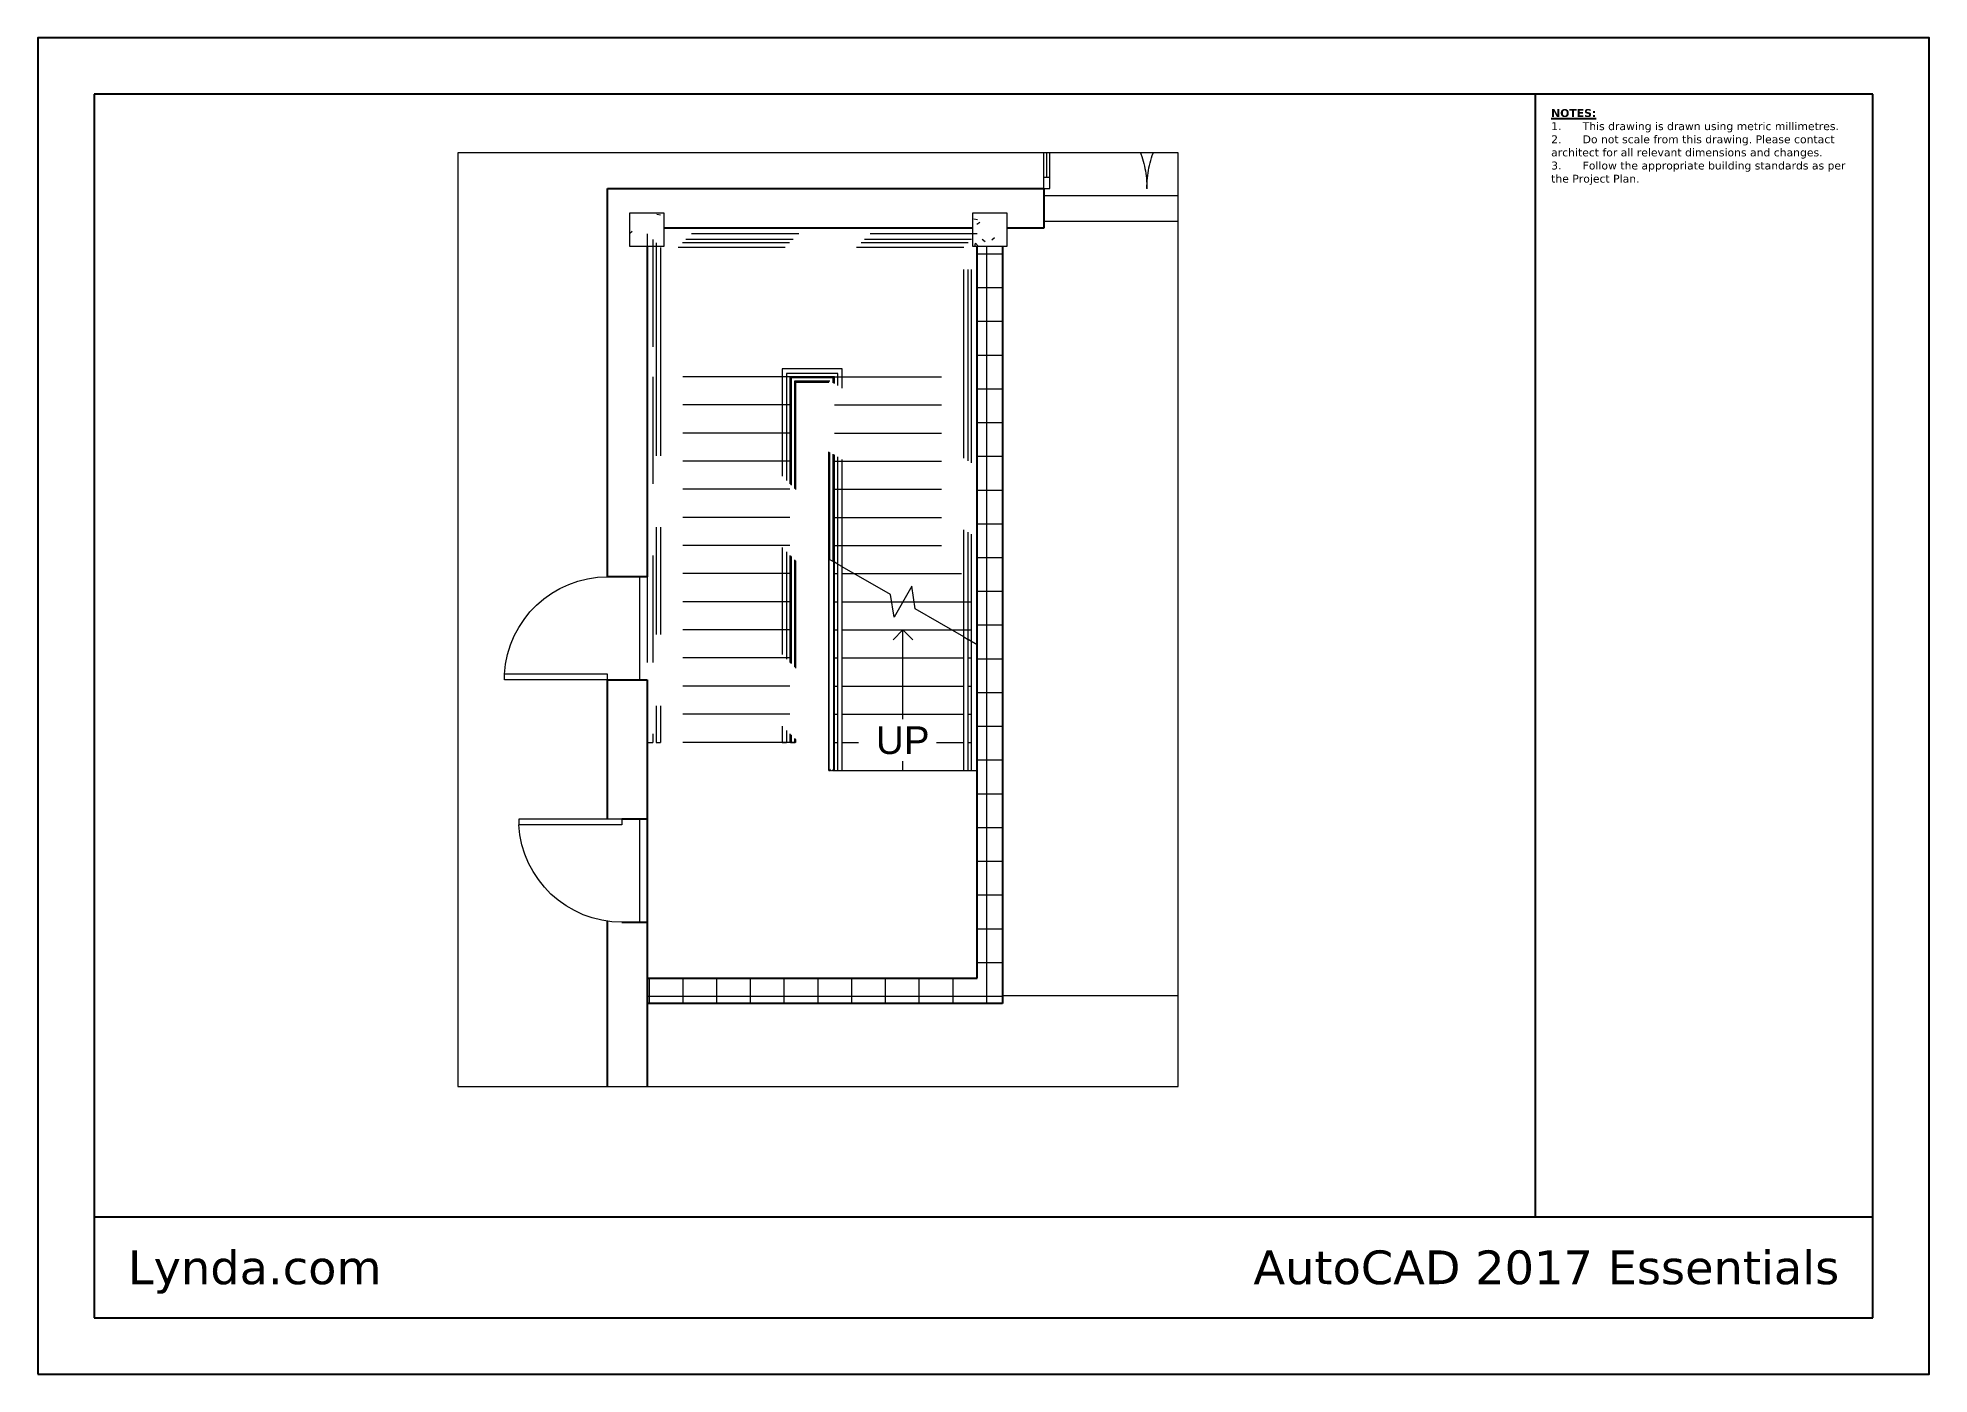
# Paper-space layout 'STAIR A' of a CAD drawing. Header units: millimetres. Extents: x 0 to 841, y 0 to 594.
# The model-space entities are those that its viewports show. They can reach past a viewport. Long polylines and large blocks are cut down to what shows.
import ezdxf
from ezdxf.enums import TextEntityAlignment as Align

# ---------------------------------------------------------------- set-up
doc = ezdxf.new("R2010")
doc.units = ezdxf.units.MM
doc.linetypes.add('Overhead', pattern=[3.96875, 2.38125, -1.5875])
for name, color, linetype, lineweight in [('A-AREA', 32, 'Continuous', 9), ('A-DOOR', 31, 'Continuous', 9), ('A-DOOR-GLAZ', 31, 'Continuous', 18), ('A-FLOR-HRAL', 11, 'Continuous', 9), ('A-FLOR-HRAL-MBND', 50, 'Overhead', 9), ('A-WALL', 113, 'Continuous', 9), ('A-WALL-PATT', 111, 'Continuous', 9), ('S-COLS', 52, 'Continuous', 9), ('S-STRS', 31, 'Continuous', 9), ('S-STRS-ANNO', 31, 'Continuous', 9), ('S-STRS-MBND', 31, 'Overhead', 9), ('S-STRS-TEXT', 31, 'Continuous', 9)]:
    doc.layers.add(name, color=color, linetype=linetype, lineweight=lineweight)
doc.layers.add('TITLEBLOCK', color=30, linetype='Continuous')
doc.layers.add('TITLETEXT', color=30, linetype='Continuous')
doc.layers.add('VIEWPORTS', color=150, linetype='Continuous', plot=False)
doc.styles.add('Arial', font='Arial.ttf', dxfattribs={"height": 245.883234})
doc.styles.add('TRAINING', font='Verdana.ttf')
pattern_1 = [(0, (49973.3, 8098.07), (0, 300), []), (90, (49973.3, 8098.07), (-300, 2e-14), [])]

# ---------------------------------------------------------------- blocks, each defined once
blk = doc.blocks.new('M_Concrete-Square-Column - 300 x 300mm-V24-1st Floor Dimensioned Plan')
at = {"layer": 'S-COLS'}
h = blk.add_hatch(dxfattribs=at)
h.set_pattern_fill('FP_25', color=256, style=0, pattern_type=2)
h.set_pattern_definition([(230, (37702.4, 12214.2), (-728.7365, 63.756), [76.2, -838.2]), (175, (37702.4, 12214.2), (140.972, -764.228), [60.96, -670.56]), (280.451, (37641.7, 12219.54), (-587.77, -700.467), [64.76, -712.36]), (226.184, (37702.4, 12011), (-1084.316, 168.17), [114.3, -1257.3]), (276.636, (37612.1, 12025), (-949.61, -989.71), [97.14, -1068.54]), (171.184, (37702.4, 12011), (-949.62, -989.7), [91.44, -1005.84]), (201, (37600.8, 12061.8), (-606.458, 409.061), [76.2, -838.2]), (146, (37600.8, 12061.8), (-247.208, -736.753), [60.96, -670.56]), (251.451, (37550.3, 12095.9), (-853.668, -327.685), [64.76, -712.36]), (217.5, (37702.43, 12214.23), (-12.3547, -338.2201), [33.528, -628.904, 33.528, -1320.292]), (217.5, (37702.43, 12214.23), (-12.3547, -338.2201), [-695.96, -647.192, 33.528, -639.572]), (187.5, (37702.43, 12214.23), (-267.279, -400.722), [33.528, -354.584, 33.528, -870.204]), (187.5, (37702.43, 12214.23), (-267.279, -400.722), [-421.64, -613.664, 33.528, -223.012]), (147.5, (37929, 12214.23), (-542.3633, 22.9153), [33.528, -220.472, 33.528, -1810.512]), (147.5, (37929, 12214.23), (-542.3633, 22.9153), [-287.528, -758.952, 33.528, -1018.032]), (137.5, (38030.6, 12214.23), (-592.517, -101.707), [33.528, -296.672, 33.528, -492.76, -746.76]), (137.5, (38030.6, 12214.23), (-592.517, -101.707), [-856.488, 33.528, -713.232])])
h.paths.add_polyline_path([(150, 150), (-150, 150), (-150, -150), (150, -150)], flags=0)
for p, q in [((150, 150), (-150, 150)), ((-150, 150), (-150, -150)), ((150, -150), (150, 150)), ((-150, -150), (150, -150))]:
    blk.add_line(p, q, dxfattribs=at)
blk = doc.blocks.new('M_Concrete-Square-Column - 300 x 300mm-V27-1st Floor Dimensioned Plan')
at = {"layer": 'S-COLS'}
h = blk.add_hatch(dxfattribs=at)
h.set_pattern_fill('FP_28', color=256, style=0, pattern_type=2)
h.set_pattern_definition([(230, (40752.4, 12214.2), (-728.7365, 63.756), [76.2, -838.2]), (175, (40752.4, 12214.2), (140.972, -764.228), [60.96, -670.56]), (280.451, (40691.7, 12219.54), (-587.77, -700.467), [64.76, -712.36]), (226.184, (40752.4, 12011), (-1084.316, 168.171), [114.3, -1257.3]), (276.636, (40662.1, 12025), (-949.61, -989.71), [97.14, -1068.54]), (171.184, (40752.4, 12011), (-949.62, -989.7), [91.44, -1005.84]), (201, (40650.8, 12061.8), (-606.458, 409.0606), [76.2, -838.2]), (146, (40650.8, 12061.8), (-247.208, -736.753), [60.96, -670.56]), (251.451, (40600.3, 12095.9), (-853.668, -327.685), [64.76, -712.36]), (217.5, (40752.43, 12214.23), (-12.3547, -338.2201), [33.528, -628.904, 33.528, -1320.292]), (217.5, (40752.43, 12214.23), (-12.3547, -338.2201), [-695.96, -647.192, 33.528, -639.572]), (187.5, (40752.43, 12214.23), (-267.279, -400.722), [33.528, -354.584, 33.528, -870.204]), (187.5, (40752.43, 12214.23), (-267.279, -400.722), [-421.64, -613.664, 33.528, -223.012]), (147.5, (40979, 12214.23), (-542.3633, 22.9153), [33.528, -220.472, 33.528, -1810.512]), (147.5, (40979, 12214.23), (-542.3633, 22.9153), [-287.528, -758.952, 33.528, -1018.032]), (137.5, (41080.6, 12214.23), (-592.517, -101.707), [33.528, -296.672, 33.528, -492.76, -746.76]), (137.5, (41080.6, 12214.23), (-592.517, -101.707), [-856.488, 33.528, -713.232])])
h.paths.add_polyline_path([(150, 150), (-150, 150), (-150, -150), (150, -150)], flags=0)
for p, q in [((150, 150), (-150, 150)), ((-150, 150), (-150, -150)), ((150, -150), (150, 150)), ((-150, -150), (150, -150))]:
    blk.add_line(p, q, dxfattribs=at)
blk = doc.blocks.new('M_Single-Flush - 0915 x 2134mm-145189-1st Floor Dimensioned Plan')
at = {"layer": 'A-DOOR', "lineweight": 18}
for p, q in [((406, -112), (406, -1028)), ((458, -112), (406, -112)), ((458, -112), (458, -1028)), ((458, -1028), (406, -1028))]:
    blk.add_line(p, q, dxfattribs=at)
at = {"layer": 'A-DOOR'}
blk.add_arc((458, -112), 917, 180, 266.8107, dxfattribs=at)
blk = doc.blocks.new('M_Single-Flush - 0915 x 2134mm-145464-1st Floor Dimensioned Plan')
at = {"layer": 'A-DOOR', "lineweight": 18}
for p, q in [((406, 176), (406, 1091)), ((458, 1091), (406, 1091)), ((458, 176), (458, 1091)), ((458, 176), (406, 176))]:
    blk.add_line(p, q, dxfattribs=at)
at = {"layer": 'A-DOOR'}
blk.add_arc((458, 176), 917, 93.1893, 180, dxfattribs=at)
blk = doc.blocks.new('M_Double-Glass 1 - 1830 x 2134mm-145522-1st Floor Dimensioned Plan')
at = {"layer": 'A-DOOR', "lineweight": 18}
for p, q in [((-916, 992), (-916, 1094)), ((-916, 1094), (-864, 1094)), ((-864, 992), (-864, 1094)), ((864, 992), (864, 1094)), ((915, 1094), (864, 1094)), ((915, 992), (915, 1094)), ((-916, 992), (-864, 992)), ((864, 992), (915, 992)), ((-916, 281), (-864, 281)), ((-916, 179), (-916, 281)), ((-916, 179), (-864, 179)), ((-864, 179), (-864, 281)), ((915, 281), (864, 281)), ((864, 179), (864, 281)), ((915, 179), (864, 179)), ((915, 179), (915, 281))]:
    blk.add_line(p, q, dxfattribs=at)
at = {"layer": 'A-DOOR'}
for p, q in [((-916, 281), (-916, 992)), ((-864, 281), (-864, 992)), ((864, 281), (864, 992)), ((915, 281), (915, 992))]:
    blk.add_line(p, q, dxfattribs=at)
for centre, radius, start, end in [((-916, 179), 916, 360, 90), ((915, 179), 915, 90, 180.0424)]:
    blk.add_arc(centre, radius, start, end, dxfattribs=at)
at = {"layer": 'A-DOOR-GLAZ'}
for p, q in [((-890, 992), (-890, 281)), ((890, 281), (890, 992))]:
    blk.add_line(p, q, dxfattribs=at)
blk = doc.blocks.new('Railing - 30mm-212910-1st Floor Dimensioned Plan')
at = {"layer": 'A-FLOR-HRAL'}
blk.add_arc((0, 0), 15, 360, 180, dxfattribs=at)
blk = doc.blocks.new('Railing - Railing-213020-1st Floor Dimensioned Plan')
at = {"layer": 'A-FLOR-HRAL'}
for p, q in [((39130, 9285), (39090, 9262)), ((39090, 7407), (39090, 9262)), ((39130, 7407), (39130, 9285)), ((39055, 9242), (39015, 9219)), ((39015, 7407), (39015, 9219)), ((39055, 7407), (39055, 9242)), ((39055, 7407), (39015, 7407)), ((39101, 7407), (39090, 7407)), ((39130, 7407), (39119, 7407))]:
    blk.add_line(p, q, dxfattribs=at)
at = {"layer": 'A-FLOR-HRAL-MBND'}
for p, q in [((39015, 10977), (39550, 10977)), ((39015, 10907), (39015, 10977)), ((39055, 10937), (39510, 10937)), ((39055, 9242), (39055, 10937)), ((39510, 10937), (39510, 7657)), ((39550, 10977), (39550, 7657)), ((39015, 9219), (39015, 10907)), ((39090, 10902), (39475, 10902)), ((39090, 9262), (39090, 10902)), ((39095, 10897), (39470, 10897)), ((39095, 9265), (39095, 10897)), ((39095, 10897), (39470, 10897)), ((39095, 9265), (39095, 10897)), ((39095, 10897), (39470, 10897)), ((39095, 9265), (39095, 10897)), ((39095, 10897), (39470, 10897)), ((39095, 9265), (39095, 10897)), ((39095, 10897), (39470, 10897)), ((39095, 9265), (39095, 10897)), ((39095, 10897), (39470, 10897)), ((39095, 9265), (39095, 10897)), ((39125, 10867), (39440, 10867)), ((39125, 9282), (39125, 10867)), ((39125, 10867), (39440, 10867)), ((39125, 9282), (39125, 10867)), ((39125, 10867), (39440, 10867)), ((39125, 9282), (39125, 10867)), ((39125, 10867), (39440, 10867)), ((39125, 9282), (39125, 10867)), ((39125, 10867), (39440, 10867)), ((39125, 9282), (39125, 10867)), ((39125, 10867), (39440, 10867)), ((39125, 9282), (39125, 10867)), ((39130, 10862), (39435, 10862)), ((39130, 9285), (39130, 10862)), ((39435, 10862), (39435, 7657)), ((39440, 10867), (39440, 7657)), ((39440, 10867), (39440, 7657)), ((39440, 10867), (39440, 7657)), ((39440, 10867), (39440, 7657)), ((39440, 10867), (39440, 7657)), ((39440, 10867), (39440, 7657)), ((39470, 10897), (39470, 7657)), ((39470, 10897), (39470, 7657)), ((39470, 10897), (39470, 7657)), ((39470, 10897), (39470, 7657)), ((39470, 10897), (39470, 7657)), ((39470, 10897), (39470, 7657)), ((39475, 10902), (39475, 7657)), ((39475, 7657), (39435, 7657)), ((39470, 7657), (39440, 7657)), ((39470, 7657), (39440, 7657)), ((39470, 7657), (39440, 7657)), ((39470, 7657), (39440, 7657)), ((39470, 7657), (39440, 7657)), ((39470, 7657), (39440, 7657)), ((39550, 7657), (39510, 7657))]:
    blk.add_line(p, q, dxfattribs=at)
at = {"rotation": 180}
blk.add_blockref('Railing - 30mm-212910-1st Floor Dimensioned Plan', (39110, 7419), dxfattribs=at)
blk = doc.blocks.new('Railing - Railing-213024-1st Floor Dimensioned Plan')
at = {"layer": 'A-FLOR-HRAL'}
for p, q in [((37935, 8595), (37895, 8572)), ((37935, 7407), (37935, 8595)), ((37895, 7407), (37895, 8572)), ((37935, 7407), (37895, 7407))]:
    blk.add_line(p, q, dxfattribs=at)
at = {"layer": 'A-FLOR-HRAL-MBND'}
for p, q in [((37895, 12097), (40670, 12097)), ((37895, 10907), (37895, 12097)), ((37935, 12057), (40630, 12057)), ((37935, 10907), (37935, 12057)), ((40630, 12057), (40630, 11157)), ((40670, 12097), (40670, 11157)), ((40630, 11157), (40630, 7657)), ((40670, 11157), (40670, 7657)), ((37895, 8572), (37895, 10907)), ((37935, 8595), (37935, 10907)), ((40670, 7657), (40630, 7657))]:
    blk.add_line(p, q, dxfattribs=at)

msp = doc.modelspace()

# ---------------------------------------------------------------- hatches: boundary and pattern name
at = {"layer": 'A-WALL-PATT'}
h = msp.add_hatch(dxfattribs=at)
h.set_pattern_fill('FP_41', color=256, style=0, pattern_type=2)
h.set_pattern_definition(pattern_1)
h.paths.add_polyline_path([(12313.5, 13432.3), (12088.5, 13432.3), (12088.5, 20162.3), (12313.5, 20162.3), (12313.5, 13466.7)], flags=0)
h = msp.add_hatch(dxfattribs=at)
h.set_pattern_fill('FP_41', color=256, style=0, pattern_type=2)
h.set_pattern_definition(pattern_1)
h.paths.add_polyline_path([(9153, 13657.3), (9153, 13432.3), (12088.5, 13432.3), (12088.5, 13657.3)])

# ---------------------------------------------------------------- linework, layer by layer
at = {"layer": 'A-AREA'}
msp.add_line((14881.8, 13502), (12313.5, 13502), dxfattribs=at)
at = {"layer": 'A-WALL', "lineweight": 25}
for p, q in [((8800.5, 20677.4), (12682.6, 20677.4)), ((8800.5, 17225), (8800.5, 20677.4)), ((12682.6, 20677.4), (12682.6, 20325)), ((12051, 20325), (9301, 20325)), ((12682.6, 20325), (12351, 20325)), ((9153, 20162.3), (9153, 17225)), ((12088.5, 13657.3), (12088.5, 20162.3)), ((12313.5, 20162.3), (12313.5, 13432.3)), ((9153, 17225), (8800.5, 17225)), ((8800.5, 16310), (9153, 16310)), ((8800.5, 15072.3), (8800.5, 16310)), ((9153, 16310), (9153, 11612.3)), ((9153, 15072.3), (8928, 15072.3)), ((8800.5, 8109.9), (8800.5, 14164.5)), ((8928, 14157.3), (9153, 14157.3)), ((9153, 14157.3), (9153, 13657.3)), ((9153, 13657.3), (12088.5, 13657.3)), ((12313.5, 13432.3), (9153, 13432.3))]:
    msp.add_line(p, q, dxfattribs=at)
at = {"layer": 'A-WALL'}
for p, q in [((14512.6, 20613.7), (12682.6, 20613.7)), ((12682.6, 20388.7), (14512.6, 20388.7)), ((9089.3, 16310), (9089.3, 17225)), ((9089.3, 14157.3), (9089.3, 15072.3))]:
    msp.add_line(p, q, dxfattribs=at)
at = {"layer": 'S-STRS'}
for p, q in [((10773.5, 17383.1), (10768.5, 17386)), ((10768.5, 15505), (10768.5, 17386)), ((10768.5, 17386), (10773.5, 17383.1)), ((10818.5, 17357.1), (10813.5, 17360)), ((10813.5, 17360), (10818.5, 17357.1)), ((10848.5, 17339.8), (10818.5, 17357.1)), ((10818.5, 15505), (10818.5, 17357.1)), ((10818.5, 17255), (10848.5, 17255)), ((11318.5, 17068.5), (10888.5, 17316.7)), ((10888.5, 17255), (10995.5, 17255)), ((10818.5, 17005), (10848.5, 17005)), ((10888.5, 17005), (11328.2, 17005)), ((11349.2, 16867.5), (11318.5, 17068.5)), ((11507.9, 17142.5), (11349.2, 16867.5)), ((11428.5, 17005), (11528.8, 17005)), ((11538.5, 16941.5), (11507.9, 17142.5)), ((11968.5, 16693.3), (11538.5, 16941.5)), ((10818.5, 16755), (10848.5, 16755)), ((10888.5, 16755), (11861.6, 16755)), ((12038.5, 16652.9), (12008.5, 16670.2)), ((12088.5, 16624), (12038.5, 16652.9)), ((12038.5, 15505), (12038.5, 16652.9)), ((12038.5, 16652.9), (12088.5, 16624)), ((10818.5, 16505), (10848.5, 16505)), ((10888.5, 16505), (11968.5, 16505)), ((12008.5, 16505), (12038.5, 16505)), ((10818.5, 16255), (10848.5, 16255)), ((10888.5, 16255), (11968.5, 16255)), ((12008.5, 16255), (12038.5, 16255)), ((10818.5, 16005), (10848.5, 16005)), ((10888.5, 16005), (11968.5, 16005)), ((12008.5, 16005), (12038.5, 16005)), ((10818.5, 15755), (10848.5, 15755)), ((10888.5, 15755), (11968.5, 15755)), ((12008.5, 15755), (12038.5, 15755)), ((10768.5, 15505), (10773.5, 15505)), ((10813.5, 15505), (10818.5, 15505)), ((10818.5, 15505), (10848.5, 15505)), ((10888.5, 15505), (11968.5, 15505)), ((12008.5, 15505), (12038.5, 15505)), ((12038.5, 15505), (12088.5, 15505))]:
    msp.add_line(p, q, dxfattribs=at)
at = {"layer": 'S-STRS-ANNO'}
for p in [(11340.1, 16666.6), (11516.9, 16666.6), (11428.5, 15505)]:
    msp.add_line(p, (11428.5, 16755), dxfattribs=at)
at = {"layer": 'S-STRS-MBND'}
for p, q in [((9153, 20275), (9153, 19005)), ((12088.5, 20275), (9153, 20275)), ((9203, 20225), (9203, 19005)), ((12038.5, 20225), (9203, 20225)), ((9203, 20225), (9203, 19005)), ((12038.5, 20225), (9203, 20225)), ((12038.5, 19005), (12038.5, 20225)), ((12038.5, 19005), (12038.5, 20225)), ((12088.5, 19005), (12088.5, 20275)), ((9153, 19005), (9153, 15755)), ((10423, 19005), (9203, 19005)), ((9203, 19005), (9203, 15755)), ((9203, 19005), (9203, 15755)), ((10423, 19005), (10423, 15755)), ((10818.5, 19005), (10423, 19005)), ((10423, 19005), (10423, 15755)), ((10818.5, 19005), (10423, 19005)), ((10473, 18955), (10473, 15755)), ((10768.5, 18955), (10473, 18955)), ((10768.5, 17386), (10768.5, 18955)), ((10818.5, 19005), (12038.5, 19005)), ((10818.5, 17357.1), (10818.5, 19005)), ((10818.5, 17357.1), (10818.5, 19005)), ((12038.5, 16652.9), (12038.5, 19005)), ((12038.5, 16652.9), (12038.5, 19005)), ((12088.5, 16624), (12088.5, 19005)), ((10423, 18755), (9203, 18755)), ((10818.5, 18755), (12038.5, 18755)), ((10423, 18505), (9203, 18505)), ((10818.5, 18505), (12038.5, 18505)), ((10423, 18255), (9203, 18255)), ((10818.5, 18255), (12038.5, 18255)), ((10423, 18005), (9203, 18005)), ((10818.5, 18005), (12038.5, 18005)), ((10423, 17755), (9203, 17755)), ((10818.5, 17755), (12038.5, 17755)), ((10423, 17505), (9203, 17505)), ((10818.5, 17505), (12038.5, 17505)), ((10423, 17255), (9203, 17255)), ((10995.5, 17255), (12038.5, 17255)), ((10423, 17005), (9203, 17005)), ((11328.2, 17005), (11428.5, 17005)), ((11528.8, 17005), (12038.5, 17005)), ((10423, 16755), (9203, 16755)), ((11861.6, 16755), (12038.5, 16755)), ((10423, 16505), (9203, 16505)), ((10423, 16255), (9203, 16255)), ((10423, 16005), (9203, 16005)), ((9153, 15755), (9203, 15755)), ((10423, 15755), (9203, 15755)), ((10473, 15755), (10423, 15755))]:
    msp.add_line(p, q, dxfattribs=at)

# ---------------------------------------------------------------- block references
at = {"layer": 'A-DOOR', "xscale": -1}
msp.add_blockref('M_Double-Glass 1 - 1830 x 2134mm-145522-1st Floor Dimensioned Plan', (13597.6, 20498.8), dxfattribs=at)
for name, p, rotation in [('M_Single-Flush - 0915 x 2134mm-145464-1st Floor Dimensioned Plan', (8976.8, 16767.5), 90), ('M_Single-Flush - 0915 x 2134mm-145189-1st Floor Dimensioned Plan', (9040.5, 14614.8), 270)]:
    msp.add_blockref(name, p, dxfattribs=dict(at, rotation=rotation))
at = {"layer": 'A-FLOR-HRAL', "xscale": -1}
for name in ['Railing - Railing-213024-1st Floor Dimensioned Plan', 'Railing - Railing-213020-1st Floor Dimensioned Plan']:
    msp.add_blockref(name, (49903.4, 8098.1), dxfattribs=at)
at = {"layer": 'S-COLS', "xscale": -1, "rotation": 180}
for name, p in [('M_Concrete-Square-Column - 300 x 300mm-V27-1st Floor Dimensioned Plan', (9151, 20312.3)), ('M_Concrete-Square-Column - 300 x 300mm-V24-1st Floor Dimensioned Plan', (12201, 20312.3))]:
    msp.add_blockref(name, p, dxfattribs=at)

# ---------------------------------------------------------------- next in the draw order: texts
at = {"layer": 'S-STRS-TEXT', "insert": (11665.1, 15897), "char_height": 245.88, "width": 567.692, "attachment_point": 3, "line_spacing_factor": 0.938532, "style": 'Arial', "bg_fill": 3, "box_fill_scale": 1.25, "bg_fill_color": 0, "bg_fill_transparency": 0}
msp.add_mtext('UP', dxfattribs=at)

psp = doc.layouts.new('STAIR A')

# ---------------------------------------------------------------- linework, layer by layer
at = {"layer": 'TITLEBLOCK'}
for p, q in [((816, 569), (25, 569)), ((25, 569), (25, 25)), ((666, 70), (666, 569)), ((816, 25), (816, 569)), ((25, 70), (816, 70)), ((25, 25), (816, 25))]:
    psp.add_line(p, q, dxfattribs=at)
psp.add_lwpolyline([(0, 0), (841, 0), (841, 594), (0, 594)], close=True, dxfattribs=at)

# ---------------------------------------------------------------- texts
at = {"layer": 'TITLETEXT', "style": 'TRAINING'}
psp.add_text('Lynda.com', height=15, dxfattribs=at).set_placement((40, 40))
psp.add_text('AutoCAD 2017 Essentials', height=15, dxfattribs=at).set_placement((801, 40), align=Align.RIGHT)
at = {"layer": 'TITLETEXT', "insert": (672.91, 562.32), "char_height": 3.5, "attachment_point": 1, "style": 'TRAINING'}
psp.add_mtext_dynamic_manual_height_columns('{\\fVerdana|b1|i0|c0|p34;\\LNOTES:\\P\\pi-10.5,l10.5,t10.5;}1.^IThis drawing is drawn using metric millimetres.\\P2.^IDo not scale from this drawing. Please contact architect for all relevant dimensions and changes.\\P3.^IFollow the appropriate building standards as per the Project Plan.', width=134.7242, gutter_width=75, heights=[0], dxfattribs=at)

# ---------------------------------------------------------------- viewports
at = {"layer": 'VIEWPORTS', "view_target_point": (-18645.75, 8275.25)}
psp.add_viewport(center=(346.91, 335.36), size=(320.17, 415.052), view_center_point=(29318.68, 8570.09), view_height=8301.04, dxfattribs=at)

doc.saveas('drawing.dxf')
